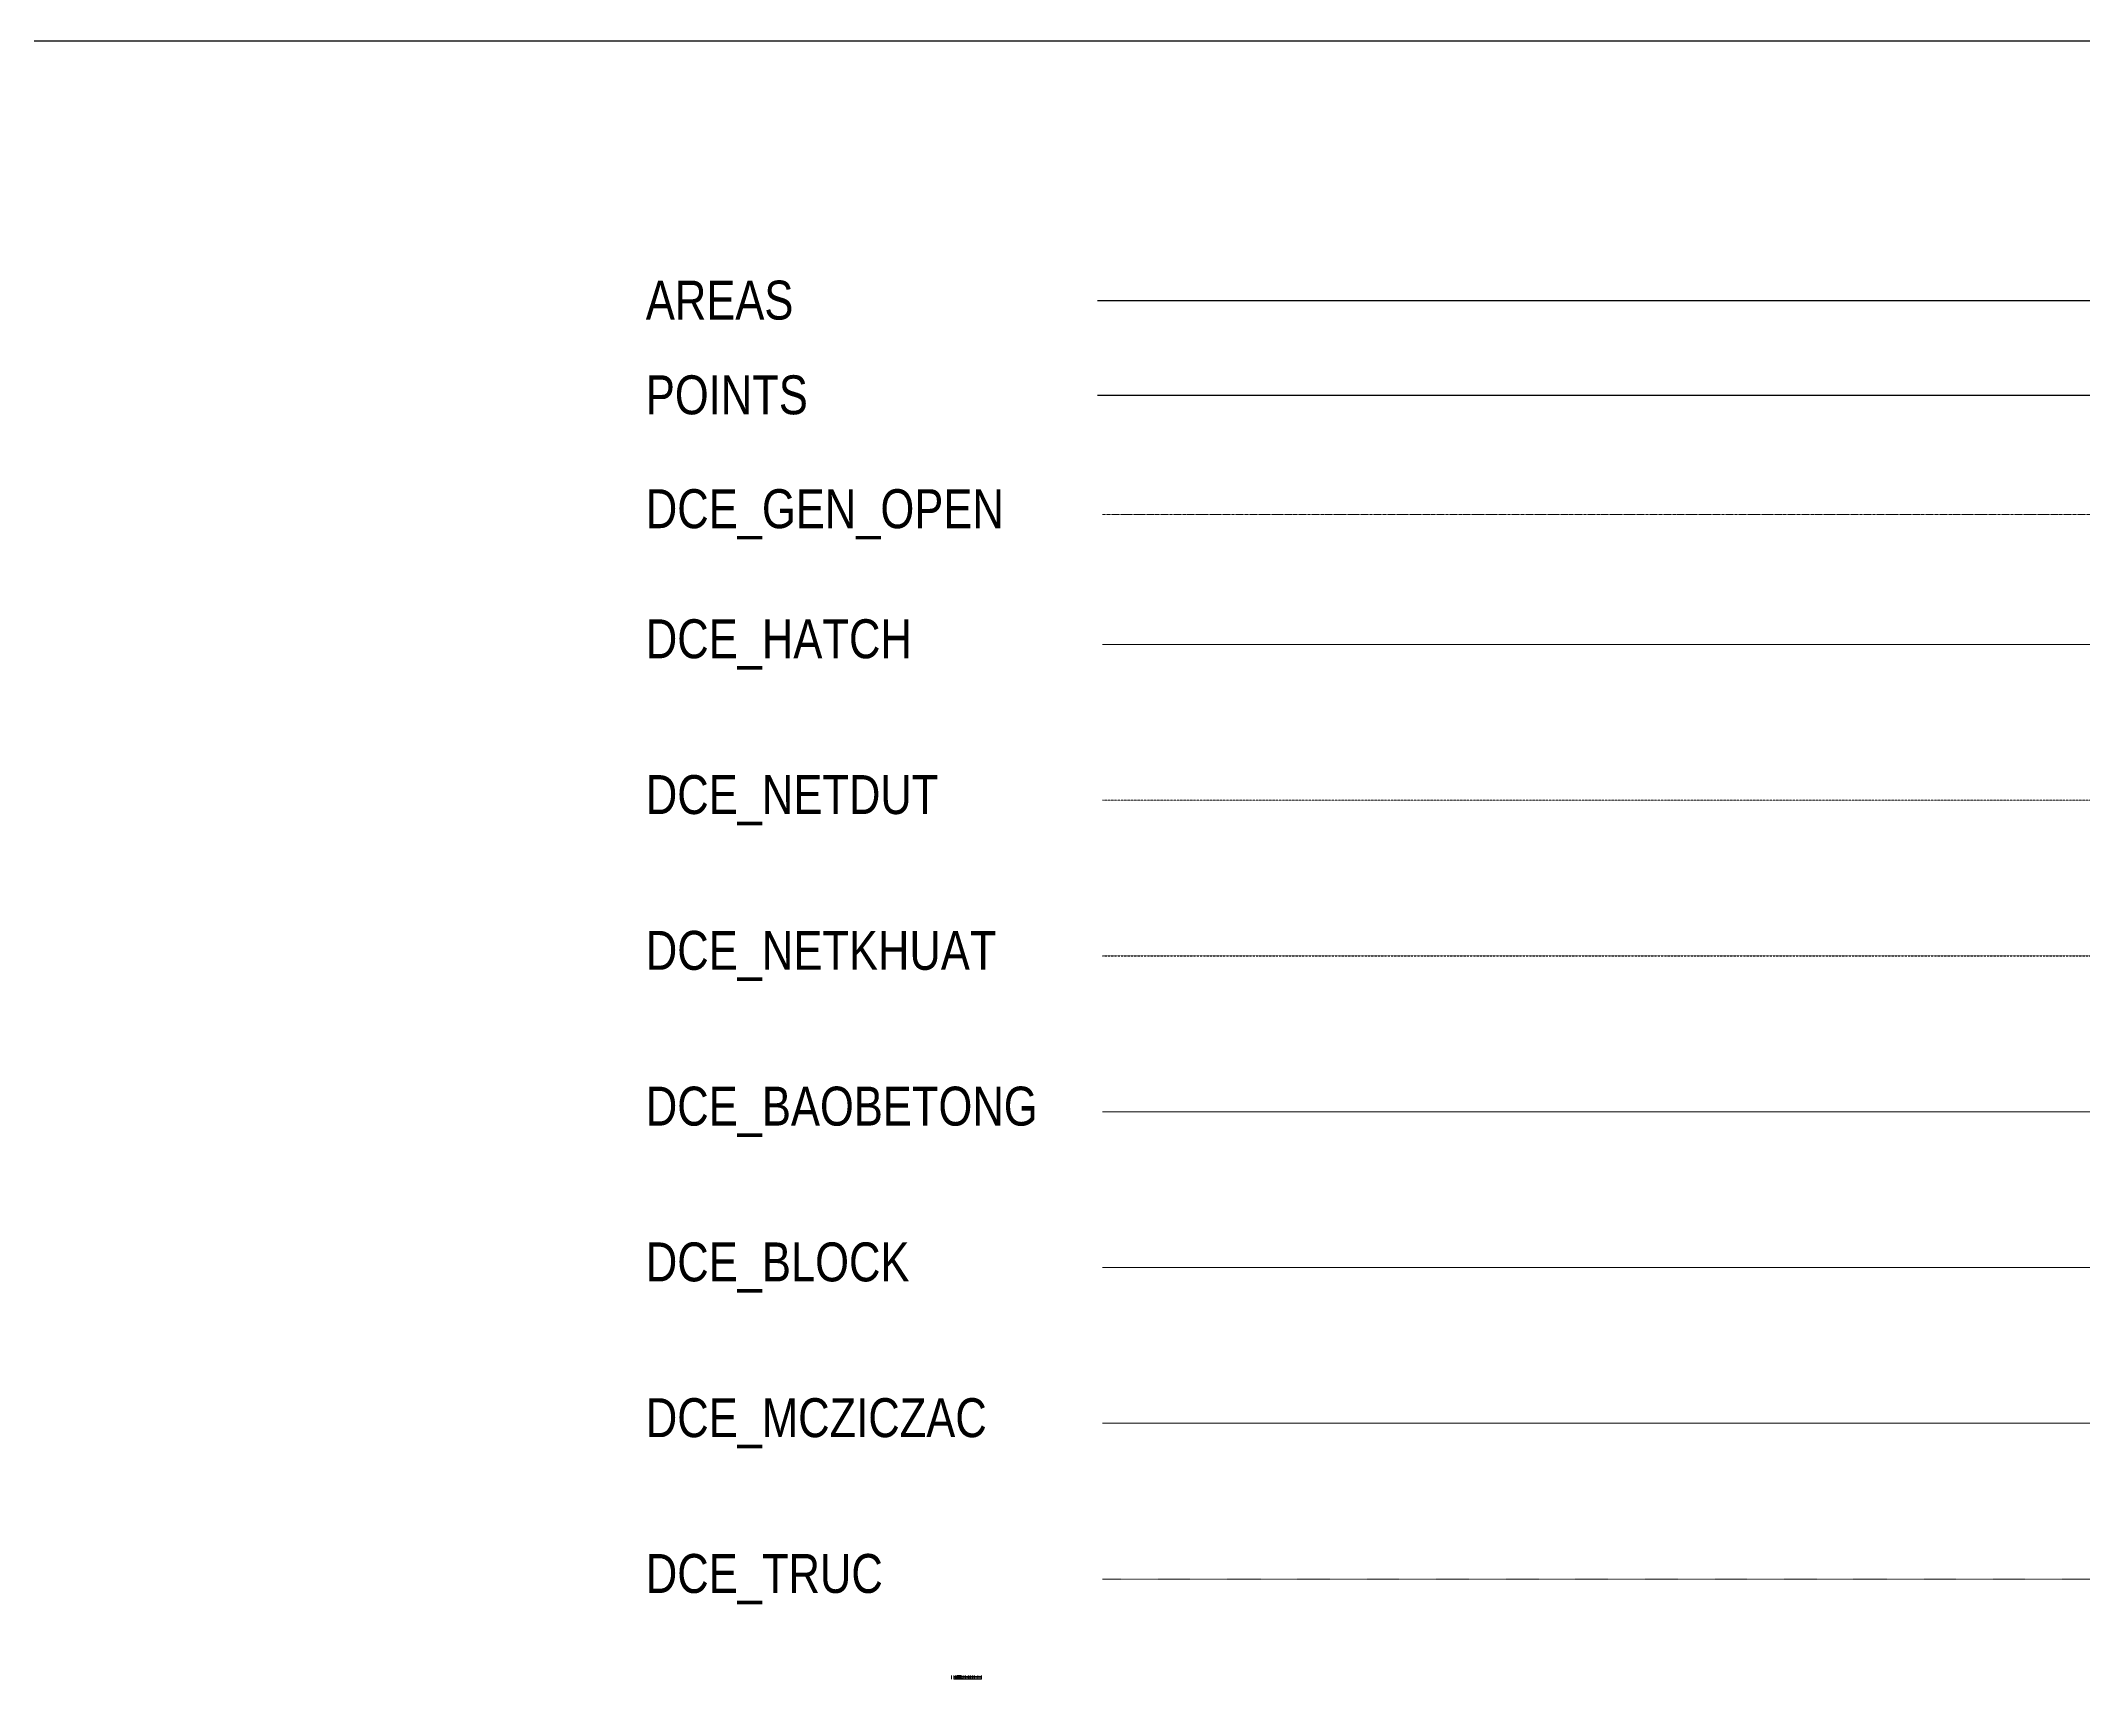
# Model space of a CAD drawing. Header units: millimetres. Extents: x -11144 to 41958, y -3045 to 22041.
# Drawn here: x 15739 to 28848, y 10304 to 20917 of the extents above; entities that cross this region are included whole.
import ezdxf
from ezdxf.enums import TextEntityAlignment as Align

# ---------------------------------------------------------------- set-up
doc = ezdxf.new("R2010")
doc.units = ezdxf.units.MM
for name, pattern in [('CENTER2_DBIM', [28.575, 19.05, -3.175, 3.175, -3.175]), ('DASHDOT2_DBIM', [12.7, 6.35, -3.175, 0, -3.175]), ('HIDDEN_DBIM', [2.3807, 1.587, -0.7937])]:
    doc.linetypes.add(name, pattern=pattern)
for name, color, linetype in [('AREAS', 1, 'Continuous'), ('DCE_NetKhuat', 8, 'HIDDEN_DBIM'), ('POINTS', 5, 'Continuous')]:
    doc.layers.add(name, color=color, linetype=linetype)
for name, color, linetype, lineweight in [('DCE_BaoBeTong', 4, 'Continuous', 18), ('DCE_Block', 8, 'Continuous', 9), ('DCE_Gen_Open', 144, 'CENTER2_DBIM', 13), ('DCE_Hatch', 8, 'Continuous', 13), ('DCE_MCZiCZac', 144, 'Continuous', 13), ('DCE_NetDut', 8, 'HIDDEN_DBIM', 5), ('Dce_text', 7, 'Continuous', 13), ('DCE_ThepChu', 1, 'Continuous', 35), ('DCE_Truc', 8, 'DASHDOT2_DBIM', 13)]:
    doc.layers.add(name, color=color, linetype=linetype, lineweight=lineweight)
doc.styles.add('Dce_Text', font='arial.ttf', dxfattribs={"width": 0.8})

# ---------------------------------------------------------------- blocks, each defined once
blk = doc.blocks.new('TK46')
at = {"layer": 'DCE_BaoBeTong'}
for p, q in [((0, -8), (0, 0)), ((25, -8), (25, 0)), ((75, -8), (75, 0)), ((90, -8), (90, 0)), ((110, -8), (110, 0)), ((122, -8), (122, 0)), ((135, -8), (135, 0)), ((148, -8), (148, 0)), ((168, -8), (168, 0))]:
    blk.add_line(p, q, dxfattribs=at)
for points in [[(15, -8), (25, -8), (75, -8), (90, -8), (122, -8), (135, -8), (148, -8), (168, -8), (192, -8), (192, 0)], [(15, 0), (15, -8)]]:
    blk.add_lwpolyline(points, dxfattribs=at)
at = {"layer": 'DCE_ThepChu'}
blk.add_lwpolyline([(38, -4), (35, -4, 1), (35, -6), (65, -6)], format="xyb", dxfattribs=at)
at = {"layer": 'Dce_text', "color": 2, "style": 'Dce_Text', "width": 0.8, "flags": 4}
for tag, p in [('SH', (20, -4)), ('L', (50, -4)), ('DK', (82, -4)), ('sumL', (100, -4)), ('SKC', (116, -4)), ('SL', (129, -4))]:
    blk.add_attdef(tag, text='', height=2.5, dxfattribs=at).set_placement(p, align=Align.MIDDLE_CENTER)
at = {"layer": 'Dce_text', "color": 2, "style": 'Dce_Text', "width": 0.8}
blk.add_attdef('M', text='', height=2.5, dxfattribs=at).set_placement((33, -4), align=Align.MIDDLE_RIGHT)
blk.add_attdef('TSL', text='', height=2.5, dxfattribs=at).set_placement((141, -4), align=Align.MIDDLE_CENTER)
at = {"layer": 'Dce_text', "color": 2, "style": 'Dce_Text', "width": 0.8, "flags": 4}
for tag, p in [('Lall', (162, -4)), ('KL', (186, -4))]:
    blk.add_attdef(tag, text='', height=2.5, dxfattribs=at).set_placement(p, align=Align.MIDDLE_RIGHT)
blk = doc.blocks.new('TK45')
at = {"layer": 'DCE_BaoBeTong'}
for p, q in [((0, -8), (0, 0)), ((25, -8), (25, 0)), ((75, -8), (75, 0)), ((90, -8), (90, 0)), ((110, -8), (110, 0)), ((122, -8), (122, 0)), ((135, -8), (135, 0)), ((148, -8), (148, 0)), ((168, -8), (168, 0))]:
    blk.add_line(p, q, dxfattribs=at)
for points in [[(15, -8), (25, -8), (75, -8), (90, -8), (122, -8), (135, -8), (148, -8), (168, -8), (192, -8), (192, 0)], [(15, 0), (15, -8)]]:
    blk.add_lwpolyline(points, dxfattribs=at)
at = {"layer": 'DCE_ThepChu'}
blk.add_line((35, -2), (65, -2), dxfattribs=at)
blk.add_lwpolyline([(34, -4), (36, -6)], dxfattribs=at)
blk.add_arc((35, -3), 1, 90, 225, dxfattribs=at)
at = {"layer": 'Dce_text', "color": 2, "style": 'Dce_Text', "width": 0.8, "flags": 4}
for tag, p in [('SH', (20, -4)), ('L', (50, -4)), ('DK', (82, -4)), ('sumL', (100, -4)), ('SKC', (116, -4)), ('SL', (129, -4))]:
    blk.add_attdef(tag, text='', height=2.5, dxfattribs=at).set_placement(p, align=Align.MIDDLE_CENTER)
at = {"layer": 'Dce_text', "color": 2, "style": 'Dce_Text', "width": 0.8}
blk.add_attdef('M', text='', height=2.5, dxfattribs=at).set_placement((33, -4), align=Align.MIDDLE_RIGHT)
blk.add_attdef('TSL', text='', height=2.5, dxfattribs=at).set_placement((141, -4), align=Align.MIDDLE_CENTER)
at = {"layer": 'Dce_text', "color": 2, "style": 'Dce_Text', "width": 0.8, "flags": 4}
for tag, p in [('Lall', (162, -4)), ('KL', (186, -4))]:
    blk.add_attdef(tag, text='', height=2.5, dxfattribs=at).set_placement(p, align=Align.MIDDLE_RIGHT)
blk = doc.blocks.new('TK47')
at = {"layer": 'DCE_BaoBeTong'}
for p, q in [((0, -8), (0, 0)), ((25, -8), (25, 0)), ((75, -8), (75, 0)), ((90, -8), (90, 0)), ((110, -8), (110, 0)), ((122, -8), (122, 0)), ((135, -8), (135, 0)), ((148, -8), (148, 0)), ((168, -8), (168, 0))]:
    blk.add_line(p, q, dxfattribs=at)
for points in [[(15, -8), (25, -8), (75, -8), (90, -8), (122, -8), (135, -8), (148, -8), (168, -8), (192, -8), (192, 0)], [(15, 0), (15, -8)]]:
    blk.add_lwpolyline(points, dxfattribs=at)
at = {"layer": 'DCE_ThepChu'}
blk.add_lwpolyline([(36, -3), (34, -5, 0.668179), (35, -6), (65, -6, 1), (65, -4), (62, -4)], format="xyb", dxfattribs=at)
at = {"layer": 'Dce_text', "color": 2, "style": 'Dce_Text', "width": 0.8, "flags": 4}
for tag, p in [('SH', (20, -4)), ('L', (50, -4)), ('DK', (82, -4)), ('sumL', (100, -4)), ('SKC', (116, -4)), ('SL', (129, -4))]:
    blk.add_attdef(tag, text='', height=2.5, dxfattribs=at).set_placement(p, align=Align.MIDDLE_CENTER)
at = {"layer": 'Dce_text', "color": 2, "style": 'Dce_Text', "width": 0.8}
blk.add_attdef('M1', text='', height=2.5, dxfattribs=at).set_placement((33, -4), align=Align.MIDDLE_RIGHT)
blk.add_attdef('M2', text='', height=2.5, dxfattribs=at).set_placement((68, -4), align=Align.MIDDLE_LEFT)
blk.add_attdef('TSL', text='', height=2.5, dxfattribs=at).set_placement((141, -4), align=Align.MIDDLE_CENTER)
at = {"layer": 'Dce_text', "color": 2, "style": 'Dce_Text', "width": 0.8, "flags": 4}
for tag, p in [('Lall', (162, -4)), ('KL', (186, -4))]:
    blk.add_attdef(tag, text='', height=2.5, dxfattribs=at).set_placement(p, align=Align.MIDDLE_RIGHT)
blk = doc.blocks.new('Block_ALL')
blk.add_lwpolyline([(0, 20917), (41958.1, 20917), (41958.1, 0), (0, 0)], close=True)
at = {"layer": 'AREAS', "color": 8, "true_color": 0x808080}
blk.add_lwpolyline([(22521, 19251), (39665.6, 19251)], dxfattribs=at)
at = {"layer": 'DCE_BaoBeTong'}
blk.add_line((22553.9, 14042.6), (39959.2, 14042.6), dxfattribs=at)
at = {"layer": 'DCE_Block'}
blk.add_line((22553.9, 13042.6), (39959.2, 13042.6), dxfattribs=at)
at = {"layer": 'DCE_Gen_Open'}
blk.add_line((22553.9, 17877.6), (39959.2, 17877.6), dxfattribs=at)
at = {"layer": 'DCE_Hatch'}
blk.add_line((22553.9, 17042.6), (39959.2, 17042.6), dxfattribs=at)
at = {"layer": 'DCE_MCZiCZac'}
blk.add_line((22553.9, 12042.6), (39959.2, 12042.6), dxfattribs=at)
at = {"layer": 'DCE_NetDut'}
blk.add_line((22553.9, 16042.6), (39959.2, 16042.6), dxfattribs=at)
at = {"layer": 'DCE_NetKhuat'}
blk.add_line((22553.9, 15042.6), (39959.2, 15042.6), dxfattribs=at)
at = {"layer": 'DCE_Truc', "ltscale": 0.5}
blk.add_line((22553.9, 11042.6), (39959.2, 11042.6), dxfattribs=at)
at = {"layer": 'POINTS'}
blk.add_lwpolyline([(22521, 18642.9), (39665.6, 18642.9)], dxfattribs=at)
ref = blk.add_blockref('TK45', (21584.2, 10424.6))
ref.add_attrib('M', 'M', dxfattribs={"layer": 'Dce_text', "color": 2, "height": 2.5, "style": 'Dce_Text', "width": 0.8}).set_placement((21616.7, 10420.2), align=Align.MIDDLE_RIGHT)
ref.add_attrib('KL', 'KL', dxfattribs={"layer": 'Dce_text', "color": 2, "height": 2.5, "style": 'Dce_Text', "width": 0.8}).set_placement((21769.7, 10420.6), align=Align.MIDDLE_RIGHT)
ref.add_attrib('Lall', 'Lall', dxfattribs={"layer": 'Dce_text', "color": 2, "height": 2.5, "style": 'Dce_Text', "width": 0.8}).set_placement((21746.7, 10420.6), align=Align.MIDDLE_RIGHT)
ref.add_attrib('SKC', 'SKC', dxfattribs={"layer": 'Dce_text', "color": 2, "height": 2.5, "style": 'Dce_Text', "width": 0.8}).set_placement((21700.4, 10420.6), align=Align.MIDDLE_CENTER)
ref.add_attrib('SL', 'SL', dxfattribs={"layer": 'Dce_text', "color": 2, "height": 2.5, "style": 'Dce_Text', "width": 0.8}).set_placement((21712.9, 10420.6), align=Align.MIDDLE_CENTER)
ref.add_attrib('sumL', 'sumL', dxfattribs={"layer": 'Dce_text', "color": 2, "height": 2.5, "style": 'Dce_Text', "width": 0.8}).set_placement((21684.2, 10420.6), align=Align.MIDDLE_CENTER)
ref.add_attrib('DK', 'Ø8', dxfattribs={"layer": 'Dce_text', "color": 2, "height": 2.5, "style": 'Dce_Text', "width": 0.8}).set_placement((21666.7, 10420.6), align=Align.MIDDLE_CENTER)
ref.add_attrib('L', 'L', dxfattribs={"layer": 'Dce_text', "color": 2, "height": 2.5, "style": 'Dce_Text', "width": 0.8}).set_placement((21633.9, 10420.6), align=Align.MIDDLE_CENTER)
ref.add_attrib('SH', 'TK45', dxfattribs={"layer": 'Dce_text', "color": 2, "height": 2.5, "style": 'Dce_Text', "width": 0.8}).set_placement((21604.2, 10420.6), align=Align.MIDDLE_CENTER)
ref.add_attrib('TSL', 'TSL', dxfattribs={"layer": 'Dce_text', "color": 2, "height": 2.5, "style": 'Dce_Text', "width": 0.8}).set_placement((21725.4, 10420.6), align=Align.MIDDLE_CENTER)
ref = blk.add_blockref('TK46', (21584.2, 10416.6))
ref.add_attrib('M', 'M', dxfattribs={"layer": 'Dce_text', "color": 2, "height": 2.5, "style": 'Dce_Text', "width": 0.8}).set_placement((21616.7, 10412.2), align=Align.MIDDLE_RIGHT)
ref.add_attrib('KL', 'KL', dxfattribs={"layer": 'Dce_text', "color": 2, "height": 2.5, "style": 'Dce_Text', "width": 0.8}).set_placement((21769.7, 10412.6), align=Align.MIDDLE_RIGHT)
ref.add_attrib('Lall', 'Lall', dxfattribs={"layer": 'Dce_text', "color": 2, "height": 2.5, "style": 'Dce_Text', "width": 0.8}).set_placement((21746.7, 10412.6), align=Align.MIDDLE_RIGHT)
ref.add_attrib('SKC', 'SKC', dxfattribs={"layer": 'Dce_text', "color": 2, "height": 2.5, "style": 'Dce_Text', "width": 0.8}).set_placement((21700.4, 10412.6), align=Align.MIDDLE_CENTER)
ref.add_attrib('SL', 'SL', dxfattribs={"layer": 'Dce_text', "color": 2, "height": 2.5, "style": 'Dce_Text', "width": 0.8}).set_placement((21712.9, 10412.6), align=Align.MIDDLE_CENTER)
ref.add_attrib('sumL', 'sumL', dxfattribs={"layer": 'Dce_text', "color": 2, "height": 2.5, "style": 'Dce_Text', "width": 0.8}).set_placement((21684.2, 10412.6), align=Align.MIDDLE_CENTER)
ref.add_attrib('DK', 'Ø8', dxfattribs={"layer": 'Dce_text', "color": 2, "height": 2.5, "style": 'Dce_Text', "width": 0.8}).set_placement((21666.7, 10412.6), align=Align.MIDDLE_CENTER)
ref.add_attrib('L', 'L', dxfattribs={"layer": 'Dce_text', "color": 2, "height": 2.5, "style": 'Dce_Text', "width": 0.8}).set_placement((21633.9, 10412.6), align=Align.MIDDLE_CENTER)
ref.add_attrib('SH', 'TK46', dxfattribs={"layer": 'Dce_text', "color": 2, "height": 2.5, "style": 'Dce_Text', "width": 0.8}).set_placement((21604.2, 10412.6), align=Align.MIDDLE_CENTER)
ref.add_attrib('TSL', 'TSL', dxfattribs={"layer": 'Dce_text', "color": 2, "height": 2.5, "style": 'Dce_Text', "width": 0.8}).set_placement((21725.4, 10412.6), align=Align.MIDDLE_CENTER)
ref = blk.add_blockref('TK47', (21584.2, 10408.6))
ref.add_attrib('M2', 'M2', dxfattribs={"layer": 'Dce_text', "color": 2, "height": 2.5, "style": 'Dce_Text', "width": 0.8}).set_placement((21651.8, 10404.2), align=Align.MIDDLE_LEFT)
ref.add_attrib('M1', 'M1', dxfattribs={"layer": 'Dce_text', "color": 2, "height": 2.5, "style": 'Dce_Text', "width": 0.8}).set_placement((21616.7, 10404.2), align=Align.MIDDLE_RIGHT)
ref.add_attrib('KL', 'KL', dxfattribs={"layer": 'Dce_text', "color": 2, "height": 2.5, "style": 'Dce_Text', "width": 0.8}).set_placement((21769.7, 10404.6), align=Align.MIDDLE_RIGHT)
ref.add_attrib('Lall', 'Lall', dxfattribs={"layer": 'Dce_text', "color": 2, "height": 2.5, "style": 'Dce_Text', "width": 0.8}).set_placement((21746.7, 10404.6), align=Align.MIDDLE_RIGHT)
ref.add_attrib('SKC', 'SKC', dxfattribs={"layer": 'Dce_text', "color": 2, "height": 2.5, "style": 'Dce_Text', "width": 0.8}).set_placement((21700.4, 10404.6), align=Align.MIDDLE_CENTER)
ref.add_attrib('SL', 'SL', dxfattribs={"layer": 'Dce_text', "color": 2, "height": 2.5, "style": 'Dce_Text', "width": 0.8}).set_placement((21712.9, 10404.6), align=Align.MIDDLE_CENTER)
ref.add_attrib('sumL', 'sumL', dxfattribs={"layer": 'Dce_text', "color": 2, "height": 2.5, "style": 'Dce_Text', "width": 0.8}).set_placement((21684.2, 10404.6), align=Align.MIDDLE_CENTER)
ref.add_attrib('DK', 'Ø8', dxfattribs={"layer": 'Dce_text', "color": 2, "height": 2.5, "style": 'Dce_Text', "width": 0.8}).set_placement((21666.7, 10404.6), align=Align.MIDDLE_CENTER)
ref.add_attrib('L', 'L', dxfattribs={"layer": 'Dce_text', "color": 2, "height": 2.5, "style": 'Dce_Text', "width": 0.8}).set_placement((21633.9, 10404.6), align=Align.MIDDLE_CENTER)
ref.add_attrib('SH', 'TK47', dxfattribs={"layer": 'Dce_text', "color": 2, "height": 2.5, "style": 'Dce_Text', "width": 0.8}).set_placement((21604.2, 10404.6), align=Align.MIDDLE_CENTER)
ref.add_attrib('TSL', 'TSL', dxfattribs={"layer": 'Dce_text', "color": 2, "height": 2.5, "style": 'Dce_Text', "width": 0.8}).set_placement((21725.4, 10404.6), align=Align.MIDDLE_CENTER)
at = {"layer": 'AREAS', "color": 8, "true_color": 0x808080, "insert": (19622, 19251), "char_height": 250, "attachment_point": 4, "style": 'Dce_Text'}
blk.add_mtext('AREAS', dxfattribs=at)
at = {"layer": 'DCE_BaoBeTong', "insert": (19622, 14042.6), "char_height": 250, "attachment_point": 4, "style": 'Dce_Text'}
blk.add_mtext('DCE_BAOBETONG', dxfattribs=at)
at = {"layer": 'DCE_Block', "insert": (19622, 13042.6), "char_height": 250, "attachment_point": 4, "style": 'Dce_Text'}
blk.add_mtext('DCE_BLOCK', dxfattribs=at)
at = {"layer": 'DCE_Gen_Open', "insert": (19622, 17877.6), "char_height": 250, "attachment_point": 4, "style": 'Dce_Text'}
blk.add_mtext('DCE_GEN_OPEN', dxfattribs=at)
at = {"layer": 'DCE_Hatch', "insert": (19622, 17042.6), "char_height": 250, "attachment_point": 4, "style": 'Dce_Text'}
blk.add_mtext('DCE_HATCH', dxfattribs=at)
at = {"layer": 'DCE_MCZiCZac', "insert": (19622, 12042.6), "char_height": 250, "attachment_point": 4, "style": 'Dce_Text'}
blk.add_mtext('DCE_MCZICZAC', dxfattribs=at)
at = {"layer": 'DCE_NetDut', "insert": (19622, 16042.6), "char_height": 250, "attachment_point": 4, "style": 'Dce_Text'}
blk.add_mtext('DCE_NETDUT', dxfattribs=at)
at = {"layer": 'DCE_NetKhuat', "insert": (19622, 15042.6), "char_height": 250, "attachment_point": 4, "style": 'Dce_Text'}
blk.add_mtext('DCE_NETKHUAT', dxfattribs=at)
at = {"layer": 'DCE_Truc', "ltscale": 0.5, "insert": (19622, 11042.6), "char_height": 250, "attachment_point": 4, "style": 'Dce_Text'}
blk.add_mtext('DCE_TRUC', dxfattribs=at)
at = {"layer": 'POINTS', "insert": (19622, 18642.9), "char_height": 250, "attachment_point": 4, "style": 'Dce_Text'}
blk.add_mtext('POINTS', dxfattribs=at)

msp = doc.modelspace()

# ---------------------------------------------------------------- block references
msp.add_blockref('Block_ALL', (0, 0))

doc.saveas('drawing.dxf')
